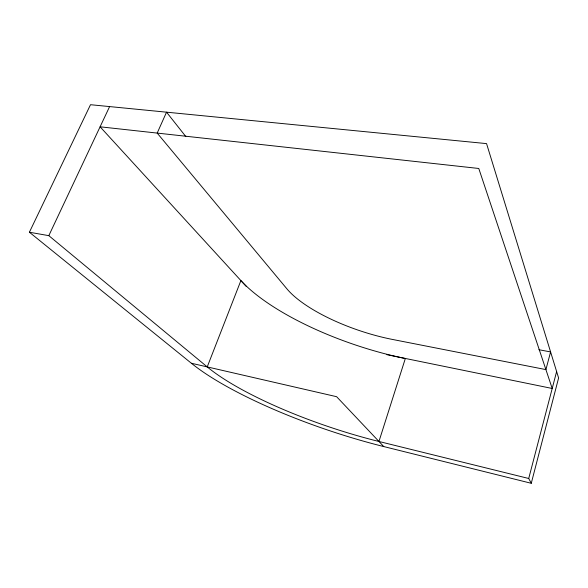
<?xml version="1.0" encoding="UTF-8"?>
<svg xmlns="http://www.w3.org/2000/svg" width="588" height="588" viewBox="0 0 588 588"><rect width="100%" height="100%" fill="white"/><g stroke="black" fill="none" stroke-linecap="round" stroke-linejoin="round"><path stroke-width="0.88" d="M531.265 483.292L558.6 377.966L486.555 143.612L90.508 104.708L29.4 232.238L191.372 363.252A177.488 41.998 18.8 0 0 383.758 446.564L531.265 483.292L528.722 478.485L556.623 371.543M378.951 441.478L405.33 358.518A150.785 50.935 18.7 0 1 240.896 280.586L207.233 366.905A156.21 36.824 18.8 0 0 378.951 441.478L528.722 478.485M29.4 232.238L48.819 235.656L109.618 106.582M538.902 349.72L550.596 351.925L545.907 369.602L392.416 339.43A93.198 31.252 18.7 0 1 287.01 288.958L157.187 133.086L166.536 112.176L185.845 136.585M386.882 354.682L552.205 388.477L478.779 168.477L100.092 126.802L246.174 286.349M191.372 363.252L336.615 396.694L383.758 446.564M48.819 235.656L207.233 366.905"/></g></svg>
